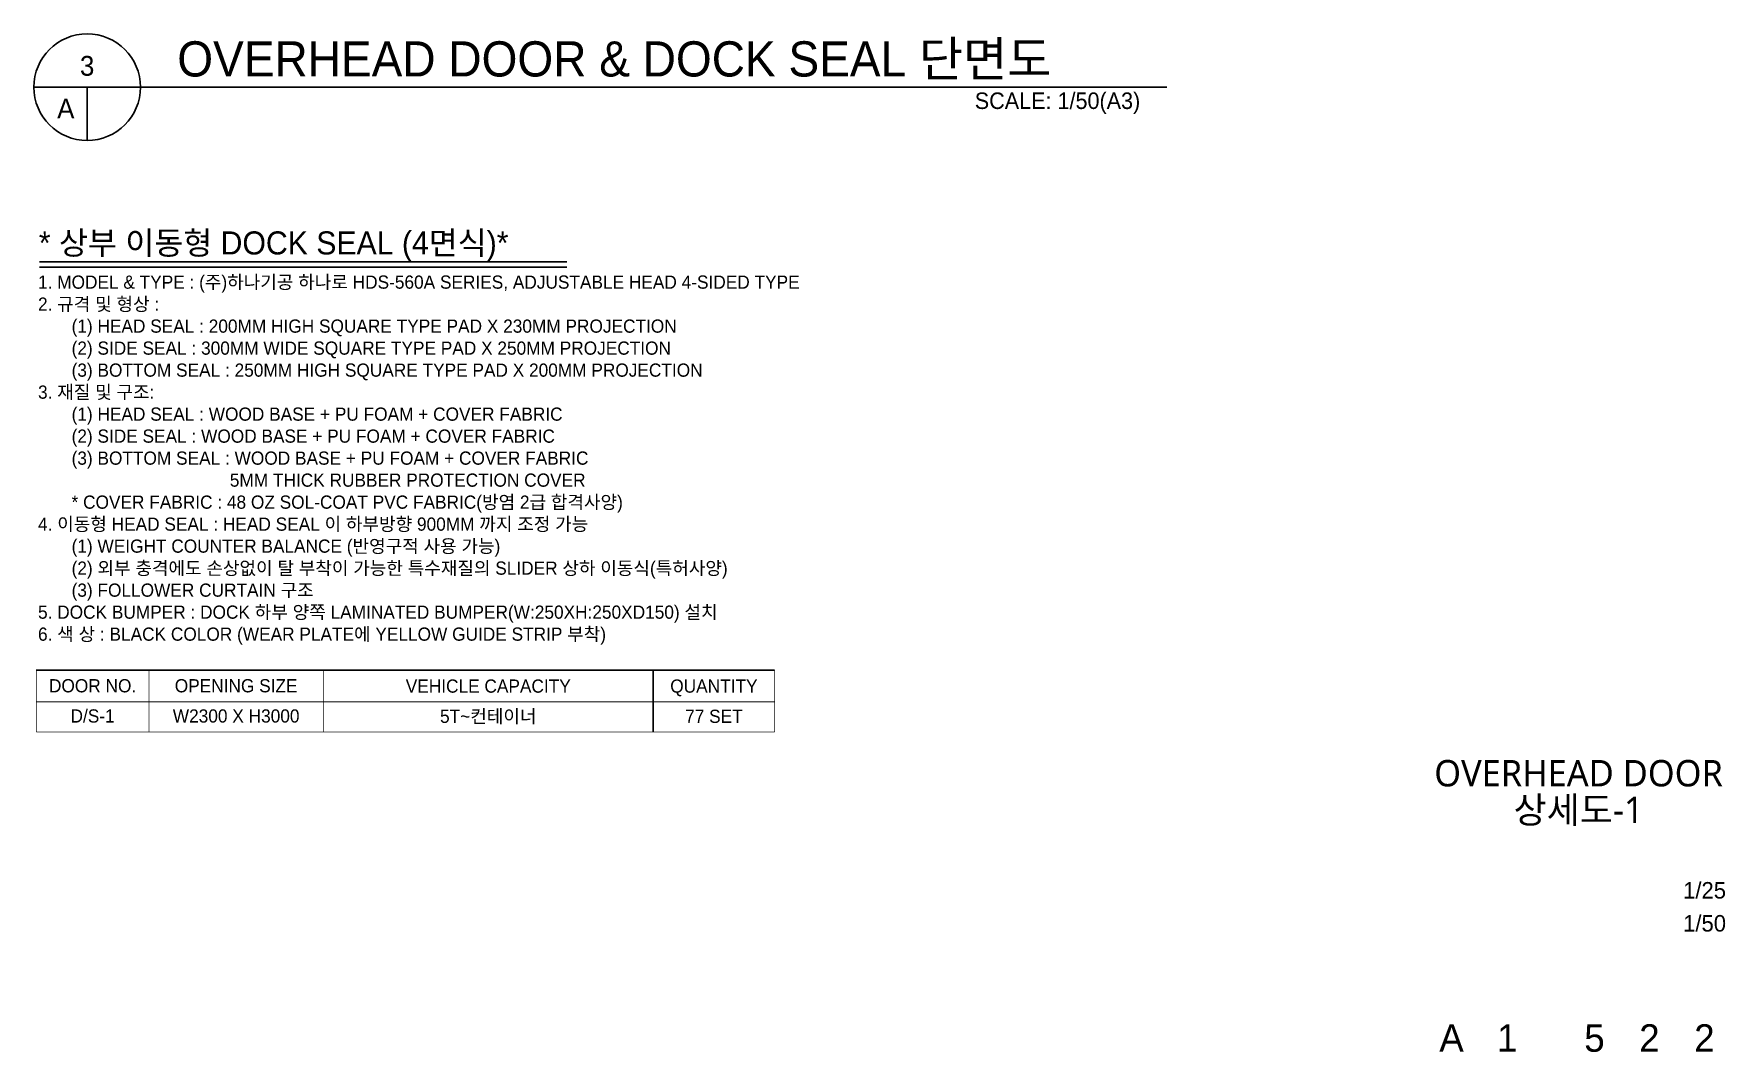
# Model space of a CAD drawing. Header units: millimetres. Extents: x 1448 to 104164, y -19509 to -89.
# Drawn here: x 12204 to 19896, y -13935 to -9305 of the extents above; entities that cross this region are included whole.
import ezdxf
from ezdxf.enums import TextEntityAlignment as Align

# ---------------------------------------------------------------- set-up
doc = ezdxf.new("R2010")
doc.units = ezdxf.units.MM
doc.header["$LTSCALE"] = 60
doc.header["$MEASUREMENT"] = 0
doc.layers.get('0').update_dxf_attribs({"linetype": 'CONTINUOUS'})
for name, color, linetype in [('(주)하나기공-TEXT', 3, 'CONTINUOUS'), ('2', 3, 'CONTINUOUS'), ('7', 7, 'CONTINUOUS'), ('SYM', 7, 'CONTINUOUS'), ('TEXT', 3, 'CONTINUOUS'), ('TEXT-TITLE', 6, 'CONTINUOUS'), ('TEXT-기입', 6, 'CONTINUOUS')]:
    doc.layers.add(name, color=color, linetype=linetype)
doc.styles.add('0T-OUT', font='H2GTRE.TTF')
doc.styles.add('CGS', font='cgse', dxfattribs={"bigfont": 'cgs'})
doc.styles.add('나눔바른고딕', font='NanumBarunGothic.ttf')

msp = doc.modelspace()

# ---------------------------------------------------------------- linework, layer by layer
at = {"layer": '2', "color": 3}
for p, q in [((12229.5, -10341.9), (14627.6, -10341.9)), ((12229.5, -10365.8), (14627.6, -10365.8))]:
    msp.add_line(p, q, dxfattribs=at)
at = {"layer": '7', "color": 0}
for p, q in [((12215.4, -12198.9), (15573.3, -12198.9)), ((15020.8, -12198.9), (15020.8, -12479.6))]:
    msp.add_line(p, q, dxfattribs=at)
at = {"layer": '7', "color": 0, "const_width": 3.75}
for points in [[(15573.3, -12198.9), (12215.4, -12198.9)], [(12215.4, -12198.9), (12215.4, -12479.6)], [(12727.7, -12198.9), (12727.7, -12479.6)], [(13521.1, -12198.9), (13521.1, -12479.6)], [(15020.8, -12198.9), (15020.8, -12479.6)], [(15573.3, -12198.9), (15573.3, -12479.6)], [(12215.4, -12342.2), (15573.3, -12342.2)], [(12215.4, -12479.6), (15573.3, -12479.6)]]:
    msp.add_lwpolyline(points, dxfattribs=at)
at = {"layer": 'SYM'}
for p, q in [((12204.2, -9547.9), (17357.1, -9547.9)), ((12446.7, -9547.9), (12446.7, -9790.3))]:
    msp.add_line(p, q, dxfattribs=at)
msp.add_circle((12446.7, -9547.9), 242.4, dxfattribs=at)

# ---------------------------------------------------------------- texts
at = {"layer": '(주)하나기공-TEXT', "color": 2, "style": '0T-OUT'}
msp.add_text('* 상부 이동형 DOCK SEAL (4면식)*', height=105, dxfattribs=at).set_placement((12227, -10308.5))
at = {"layer": '(주)하나기공-TEXT', "color": 0, "style": '0T-OUT'}
for s, height, p in [('DOOR NO.', 60.02, (12471.5, -12269.1)), ('OPENING SIZE', 60.021, (13124.4, -12269.1)), ('VEHICLE CAPACITY', 60.021, (14271, -12270.6)), ('QUANTITY', 60.02, (15297.1, -12270.6)), ('D/S-1', 60.02, (12471.5, -12406.4)), ('W2300 X H3000', 60.021, (13124.4, -12406.4)), ('5T~컨테이너', 60.02, (14271, -12407.9)), ('77 SET', 60.02, (15297.1, -12407.9))]:
    msp.add_text(s, height=height, dxfattribs=at).set_placement(p, align=Align.MIDDLE_CENTER)
at = {"insert": (12223.3, -10404.1), "char_height": 60, "width": 8405.27, "attachment_point": 1, "style": '0T-OUT'}
msp.add_mtext('{\\C0;1. MODEL & TYPE : (주)하나기공 하나로 HDS-560A SERIES, ADJUSTABLE HEAD 4-SIDED TYPE\\P2. 규격 및 형상 :\\P       (1) HEAD SEAL : 200MM HIGH SQUARE TYPE PAD X 230MM PROJECTION\\P       (2) SIDE SEAL : 300MM WIDE SQUARE TYPE PAD X 250MM PROJECTION\\P       (3) BOTTOM SEAL : 250MM HIGH SQUARE TYPE PAD X 200MM PROJECTION\\P3. 재질 및 구조:\\P       (1) HEAD SEAL : WOOD BASE + PU FOAM + COVER FABRIC\\P       (2) SIDE SEAL : WOOD BASE + PU FOAM + COVER FABRIC\\P       (3) BOTTOM SEAL : WOOD BASE + PU FOAM + COVER FABRIC\\P                                        5MM THICK RUBBER PROTECTION COVER\\P       * COVER FABRIC : 48 OZ SOL-COAT PVC FABRIC(방염 2급 합격사양)\\P4. 이동형 HEAD SEAL : HEAD SEAL 이 하부방향 900MM 까지 조정 가능\\P       (1) WEIGHT COUNTER BALANCE (반영구적 사용 가능)\\P       (2) 외부 충격에도 손상없이 탈 부착이 가능한 특수재질의 SLIDER 상하 이동식(특허사양)\\P       (3) FOLLOWER CURTAIN 구조\\P5. DOCK BUMPER : DOCK 하부 양쪽 LAMINATED BUMPER(W:250XH:250XD150) 설치\\P6. 색 상 : BLACK COLOR (WEAR PLATE에 YELLOW GUIDE STRIP 부착)}', dxfattribs=at)
at = {"layer": 'TEXT', "style": '0T-OUT'}
msp.add_text('OVERHEAD DOOR & DOCK SEAL 단면도', height=160, dxfattribs=at).set_placement((12856.7, -9499.4))
for s, p in [('3', (12446.7, -9450.9)), ('A', (12349.7, -9644.9))]:
    msp.add_text(s, height=90, dxfattribs=at).set_placement(p, align=Align.MIDDLE)
msp.add_text('SCALE: 1/50(A3)', height=75, dxfattribs=at).set_placement((17236.2, -9572.1), align=Align.TOP_RIGHT)
at = {"layer": 'TEXT-TITLE', "style": '나눔바른고딕'}
for s, p in [('OVERHEAD DOOR', (19229.6, -12666.7)), ('상세도-1', (19229.6, -12833.3))]:
    msp.add_text(s, height=120, dxfattribs=at).set_placement(p, align=Align.MIDDLE_CENTER)
at = {"layer": 'TEXT-기입', "style": 'CGS'}
for s, p in [('1/25', (19705.1, -13259)), ('1/50', (19705.1, -13409))]:
    msp.add_text(s, height=75, dxfattribs=at).set_placement(p, align=Align.BOTTOM_LEFT)
for s, p in [('A', (18651.9, -13870.5)), ('1', (18905.1, -13870.5)), ('5', (19301.9, -13870.5)), ('2', (19551.9, -13870.5)), ('2', (19801.9, -13870.5))]:
    msp.add_text(s, height=125, dxfattribs=at).set_placement(p, align=Align.MIDDLE_CENTER)

doc.saveas('drawing.dxf')
